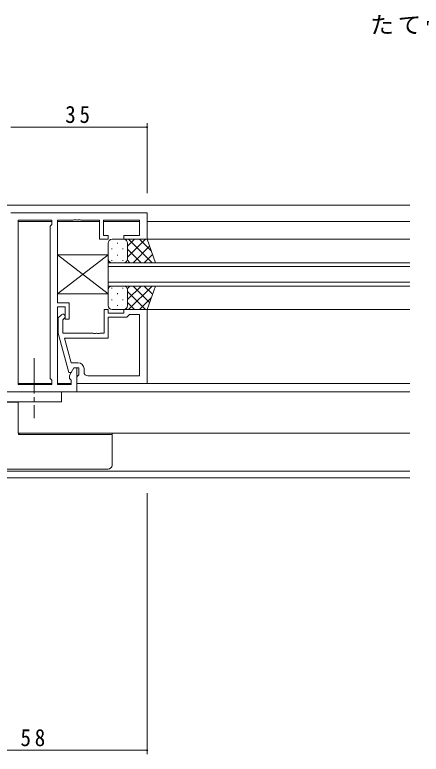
# Model space of a CAD drawing. Units: millimetres on the paper. Extents: x -420 to 373, y -297 to 267.
# Drawn here: x -25 to 79.4, y -201.6 to -11.7 of the extents above; entities that cross this region are included whole.
import ezdxf

# ---------------------------------------------------------------- set-up
doc = ezdxf.new("R2010")
doc.units = ezdxf.units.MM
doc.linetypes.add('CHAIN2', pattern=[12, 9, -1, 1, -1])
doc.layers.add('0-2_USER1', color=3, linetype='Continuous')
for name, color, linetype, lineweight in [('0-3_YKK_11', 7, 'Continuous', 9), ('0-4_YKK_12', 2, 'Continuous', 9), ('0-5_YKK_13', 4, 'Continuous', 9), ('0-6_YKK_D', 6, 'Continuous', 9)]:
    doc.layers.add(name, color=color, linetype=linetype, lineweight=lineweight)
doc.styles.add('ＭＳ ゴシック', font='')
doc.styles.get('ＭＳ ゴシック').set_extended_font_data('MS Gothic')

msp = doc.modelspace()

# ---------------------------------------------------------------- linework, layer by layer
at = {"layer": '0-3_YKK_11'}
for p, q in [((9.019, -62.576), (-25.981, -62.576)), ((9.019, -69.376), (9.019, -62.576)), ((-24.051, -64.506), (-24.051, -106.646)), ((-15.481, -64.506), (-24.051, -64.506)), ((-24.051, -64.506), (-24.051, -106.646)), ((-15.481, -65.576), (-15.481, -64.506)), ((-13.981, -64.506), (-9.939, -64.506)), ((-13.981, -85.676), (-13.981, -64.506)), ((-9.939, -64.506), (-9.756, -64.386)), ((-9.756, -64.386), (-9.206, -64.386)), ((-9.206, -64.386), (-9.023, -64.506)), ((-9.023, -64.506), (-8.939, -64.506)), ((-8.939, -64.506), (-8.756, -64.386)), ((-8.756, -64.386), (-8.206, -64.386)), ((-8.206, -64.386), (-8.023, -64.506)), ((-8.023, -64.506), (-3.181, -64.506)), ((-3.181, -64.506), (-3.181, -69.376)), ((-2.181, -64.506), (7.089, -64.506)), ((-2.181, -68.376), (-2.181, -64.506)), ((7.089, -64.506), (7.089, -68.376)), ((-15.911, -66.006), (-15.481, -65.576)), ((-15.911, -105.146), (-15.911, -66.006)), ((-3.181, -69.376), (-0.981, -69.376)), ((-0.981, -68.376), (-2.181, -68.376)), ((-0.981, -69.376), (-0.981, -68.376)), ((3.019, -68.376), (3.019, -69.376)), ((7.089, -68.376), (3.019, -68.376)), ((3.019, -69.376), (9.019, -69.376)), ((-10.981, -85.676), (-13.981, -85.676)), ((-13.981, -86.676), (-11.981, -86.676)), ((-13.981, -106.646), (-13.981, -86.676)), ((-11.981, -86.676), (-11.981, -89.876)), ((-10.981, -89.876), (-10.981, -85.676)), ((-13.781, -89.527), (-13.005, -88.752)), ((-1.981, -87.376), (-0.981, -87.376)), ((-1.981, -93.476), (-1.981, -87.376)), ((-0.981, -87.376), (-0.981, -88.376)), ((-0.981, -88.376), (3.019, -88.376)), ((3.019, -87.376), (9.019, -87.376)), ((3.019, -88.376), (3.019, -87.376)), ((4.319, -88.876), (3.819, -89.376)), ((4.519, -88.676), (4.319, -88.876)), ((7.089, -88.676), (4.519, -88.676)), ((7.089, -104.446), (7.089, -88.676)), ((7.089, -104.446), (7.089, -88.676)), ((9.019, -87.376), (9.019, -106.376)), ((-13.781, -93.472), (-13.781, -89.527)), ((-12.157, -89.6), (-12.581, -90.024)), ((-12.581, -90.024), (-12.581, -93.476)), ((-11.981, -89.876), (-10.981, -89.876)), ((-0.981, -89.376), (-0.981, -94.776)), ((3.819, -89.376), (-0.981, -89.376)), ((-11.074, -103.576), (-13.781, -93.472)), ((-12.581, -93.476), (-4.939, -93.476)), ((-12.189, -94.776), (-10.501, -101.076)), ((-0.981, -94.776), (-12.189, -94.776)), ((-4.939, -93.476), (-4.756, -93.596)), ((-4.756, -93.596), (-4.206, -93.596)), ((-4.206, -93.596), (-4.023, -93.476)), ((-4.023, -93.476), (-3.939, -93.476)), ((-3.939, -93.476), (-3.756, -93.596)), ((-3.756, -93.596), (-3.206, -93.596)), ((-3.206, -93.596), (-3.023, -93.476)), ((-3.023, -93.476), (-1.981, -93.476)), ((-9.781, -102.376), (-10.911, -104.333)), ((-10.501, -101.076), (-8.681, -101.076)), ((-9.781, -102.376), (-10.474, -103.576)), ((-8.981, -102.376), (-9.781, -102.376)), ((-8.481, -102.376), (-9.781, -102.376)), ((-8.981, -108.576), (-8.981, -102.376)), ((-8.481, -104.176), (-8.481, -102.376)), ((-10.474, -103.576), (-11.074, -103.576)), ((-10.911, -104.333), (-10.911, -105.146)), ((-8.981, -104.676), (-8.681, -104.376)), ((-8.681, -104.376), (-8.481, -104.176)), ((-7.181, -102.576), (-7.181, -103.446)), ((-15.481, -105.576), (-15.911, -105.146)), ((-15.481, -106.646), (-15.481, -105.576)), ((-10.911, -105.146), (-10.481, -105.576)), ((-10.481, -105.576), (-10.481, -106.646)), ((-8.981, -106.376), (-8.981, -104.676)), ((-6.181, -104.446), (7.089, -104.446)), ((-24.051, -106.646), (-15.481, -106.646)), ((-10.481, -106.646), (-13.981, -106.646)), ((9.019, -106.376), (-8.981, -106.376)), ((-48.981, -108.576), (-8.981, -108.576))]:
    msp.add_line(p, q, dxfattribs=at)
for centre, radius, start, end in [((-12.581, -89.176), 0.6, 314.99998, 135), ((-8.681, -102.576), 1.5, 0, 89.99998), ((-6.181, -103.446), 1, 180, 269.99998)]:
    msp.add_arc(centre, radius, start, end, dxfattribs=at)
at = {"layer": '0-4_YKK_12'}
for p, q in [((-72.281, -60.575), (76.519, -60.575)), ((-24.049, -64.776), (-15.482, -64.776)), ((-13.979, -64.776), (-3.182, -64.776)), ((-2.179, -64.776), (7.088, -64.776)), ((9.019, -64.776), (76.519, -64.776)), ((76.519, -69.376), (8.519, -69.376)), ((-0.982, -75.376), (76.519, -75.376)), ((-0.982, -81.376), (-0.982, -75.376)), ((76.519, -76.376), (-0.982, -76.376)), ((-0.982, -80.376), (76.519, -80.376)), ((76.519, -81.376), (-0.982, -81.376)), ((9.019, -87.376), (76.519, -87.376)), ((-24.049, -106.376), (-15.482, -106.376)), ((-13.979, -106.376), (-10.482, -106.376)), ((-8.981, -106.376), (76.519, -106.376)), ((-9.494, -108.576), (76.519, -108.576)), ((-24.051, -111.075), (-24.051, -119.175)), ((-24.051, -119.175), (76.519, -119.175)), ((-39.566, -128.945), (76.519, -128.945)), ((-40.258, -130.575), (76.519, -130.575))]:
    msp.add_line(p, q, dxfattribs=at)
at = {"layer": '0-5_YKK_13'}
for p, q in [((0.019, -69.376), (3.019, -69.376)), ((9.019, -69.376), (3.019, -69.376)), ((4.019, -71.168), (5.811, -69.376)), ((4.019, -73.996), (8.639, -69.376)), ((4.287, -69.376), (10.287, -75.376)), ((7.116, -69.376), (10.077, -72.337)), ((11.162, -75.376), (9.019, -69.376)), ((-0.981, -74.376), (-0.981, -70.376)), ((-0.032, -71.711), (-0.032, -71.911)), ((1.383, -70.296), (1.383, -70.496)), ((2.798, -71.711), (2.798, -71.911)), ((4.019, -70.376), (4.019, -73.976)), ((4.019, -70.776), (4.019, -74.376)), ((4.019, -71.936), (7.459, -75.376)), ((5.468, -75.376), (9.664, -71.18)), ((-0.981, -73.376), (-13.981, -73.376)), ((-13.981, -73.376), (-13.981, -83.376)), ((-0.981, -73.376), (-13.981, -83.376)), ((-0.981, -83.376), (-13.981, -73.376)), ((-0.981, -73.376), (-0.981, -83.376)), ((1.383, -73.326), (1.383, -73.526)), ((8.296, -75.376), (10.408, -73.264)), ((-0.032, -74.741), (-0.032, -74.941)), ((3.019, -75.376), (0.019, -75.376)), ((2.798, -74.741), (2.798, -74.941)), ((3.019, -75.376), (11.162, -75.376)), ((3.963, -74.708), (4.631, -75.376)), ((3.019, -81.376), (0.019, -81.376)), ((11.162, -81.376), (3.019, -81.376)), ((3.963, -82.044), (4.631, -81.376)), ((4.019, -84.816), (7.459, -81.376)), ((4.287, -87.376), (10.287, -81.376)), ((5.468, -81.376), (9.664, -85.572)), ((8.296, -81.376), (10.408, -83.487)), ((11.162, -81.376), (9.019, -87.376)), ((-13.981, -83.376), (-0.981, -83.376)), ((-0.981, -82.376), (-0.981, -86.376)), ((-0.032, -82.011), (-0.032, -81.811)), ((1.383, -83.426), (1.383, -83.226)), ((2.798, -82.011), (2.798, -81.811)), ((4.019, -85.976), (4.019, -82.376)), ((4.019, -82.755), (8.639, -87.376)), ((4.019, -86.376), (4.019, -82.776)), ((-0.032, -85.041), (-0.032, -84.841)), ((2.798, -85.041), (2.798, -84.841)), ((7.116, -87.376), (10.077, -84.415)), ((1.383, -86.456), (1.383, -86.256)), ((4.019, -85.584), (5.811, -87.376)), ((0.019, -87.376), (3.019, -87.376)), ((9.019, -87.376), (3.019, -87.376)), ((-31.981, -108.575), (-12.981, -108.575)), ((-12.981, -108.575), (-12.981, -111.075)), ((-32.023, -111.175), (-24.051, -111.175)), ((-31.981, -111.075), (-12.981, -111.075)), ((-23.981, -119.175), (-23.981, -119.475)), ((-23.981, -119.475), (-0.981, -119.475)), ((0.019, -119.475), (0.019, -119.175)), ((-0.981, -128.375), (-39.324, -128.375))]:
    msp.add_line(p, q, dxfattribs=at)
at = {"layer": '0-5_YKK_13', "linetype": 'CHAIN2'}
msp.add_line((-19.981, -99.925), (-19.981, -115.257), dxfattribs=at)
at = {"layer": '0-5_YKK_13'}
for points in [[(-23.883, -119.475), (-23.863, -119.4), (-23.842, -119.175)], [(-0.981, -119.475), (0.019, -119.475), (0.019, -127.375)]]:
    msp.add_lwpolyline(points, dxfattribs=at)
for centre, start, end in [((0.019, -70.376), 90, 180), ((3.019, -70.376), 0, 90), ((3.019, -70.376), 0, 90), ((0.019, -74.376), 180, 270), ((3.019, -74.376), 270, 0), ((3.019, -74.376), 270, 0), ((0.019, -82.376), 90, 180), ((3.019, -82.376), 0, 90), ((3.019, -82.376), 0, 90), ((0.019, -86.376), 180, 270), ((3.019, -86.376), 270, 0), ((3.019, -86.376), 270, 0), ((-0.981, -127.375), 270, 0)]:
    msp.add_arc(centre, 1, start, end, dxfattribs=at)
at = {"layer": '0-6_YKK_D'}
for p, q in [((9.019, -57.575), (9.019, -39.575)), ((-25.981, -40.575), (9.019, -40.575)), ((9.019, -134.575), (9.019, -201.575)), ((-48.981, -200.575), (9.019, -200.575))]:
    msp.add_line(p, q, dxfattribs=at)
for centre, start, end in [((9.019, -40.575), 0, 180), ((9.019, -40.575), 180, 0), ((9.019, -200.575), 0, 180), ((9.019, -200.575), 180, 0)]:
    msp.add_arc(centre, 0.106, start, end, dxfattribs=at)

# ---------------------------------------------------------------- texts
at = {"layer": '0-2_USER1', "insert": (66.375, -16.998), "char_height": 4.399, "attachment_point": 7, "style": 'ＭＳ ゴシック'}
msp.add_mtext('\\T1.17;たて骨', dxfattribs=at)
at = {"layer": '0-6_YKK_D', "color": 3, "char_height": 4.399, "attachment_point": 7, "style": 'ＭＳ ゴシック'}
for s, insert in [('\\T1.36;\\W0.9;35', (-12.001, -39.575)), ('\\T1.36;\\W0.9;58', (-23.501, -199.575))]:
    msp.add_mtext(s, dxfattribs=dict(at, insert=insert))

doc.saveas('drawing.dxf')
